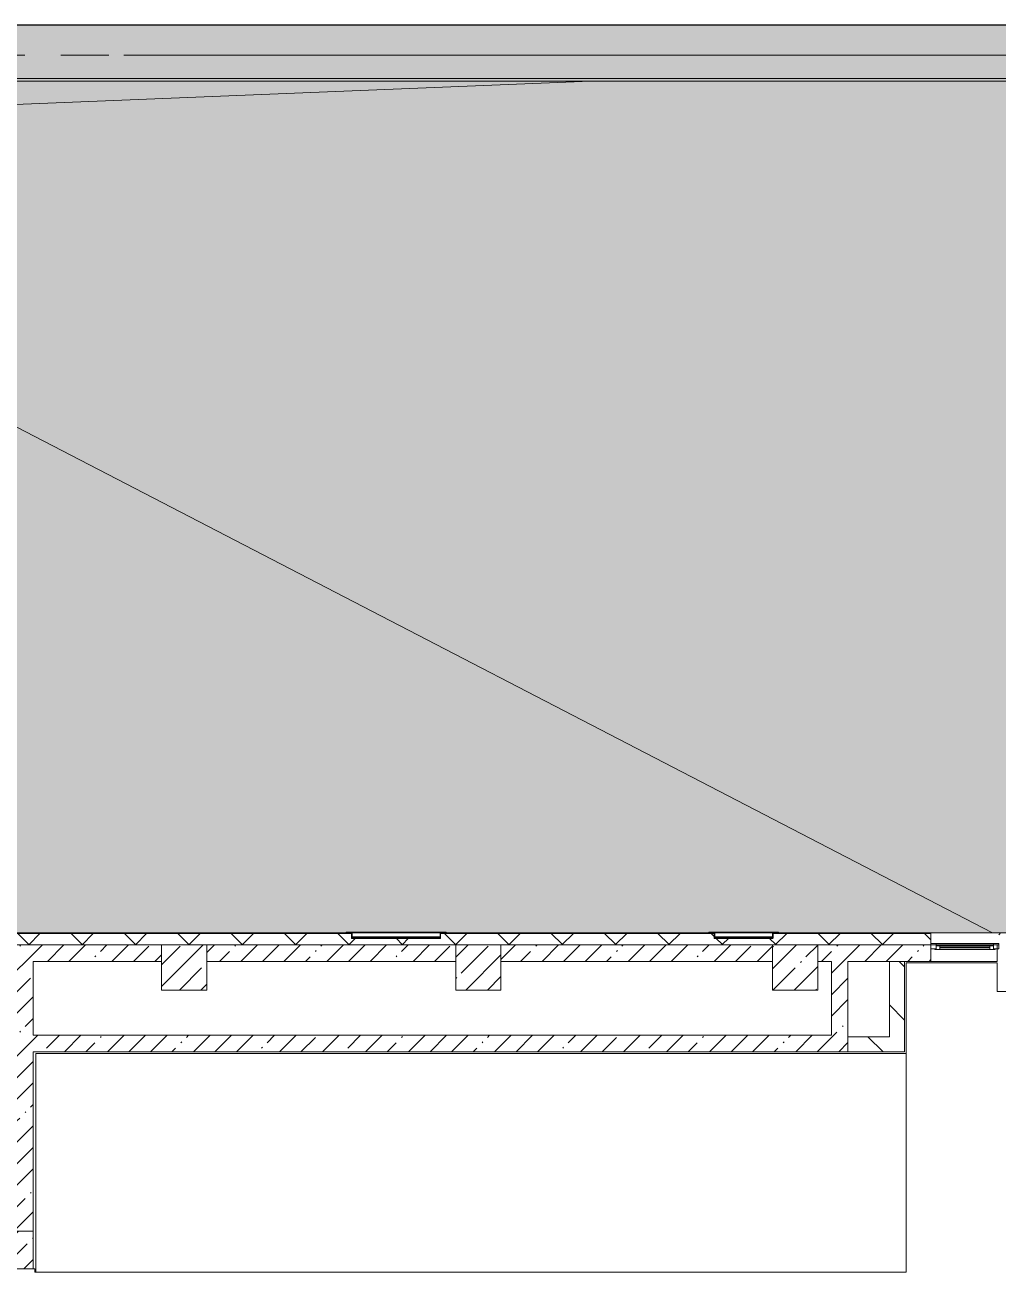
# Model space of a CAD drawing. Header units: millimetres. Extents: x 957 to 228198, y -8553 to 29000.
# Drawn here: x 121288 to 134188, y 10859 to 27400 of the extents above; entities that cross this region are included whole.
import ezdxf

# ---------------------------------------------------------------- set-up
doc = ezdxf.new("R2010")
doc.units = ezdxf.units.MM
doc.linetypes.add('Осевая', pattern=[3175, 635, -476.25, 1587.5, -476.25])
for name, color, linetype, lineweight in [('A-DETL-2', 7, 'Continuous', 5), ('A-GENM-2', 7, 'Continuous', 5), ('A-GLAZ-2', 7, 'Continuous', 5), ('A-WALL', 7, 'Continuous', 9), ('A-WALL-2', 7, 'Continuous', 5), ('I-WALL-3', 7, 'Continuous', 5), ('S-COLS-1', 7, 'Continuous', 5), ('Оси', 7, 'Continuous', 9), ('Оси-2', 7, 'Осевая', 9)]:
    doc.layers.add(name, color=color, linetype=linetype, lineweight=lineweight)
doc.layers.add('A-DETL-GENF-3', color=7, linetype='Continuous', lineweight=9, true_color=0xc0c0c0, transparency=0.4)
for name, color, linetype, lineweight, true_color in [('A-FLOR-1', 7, 'Continuous', 5, 0xb7b7b7), ('A-FLOR-2', 7, 'Continuous', 5, 0xaaaaaa), ('A-GENM-3', 7, 'Continuous', 5, 0x737373), ('A-WALL-3', 7, 'Continuous', 5, 0x737373)]:
    doc.layers.add(name, color=color, linetype=linetype, lineweight=lineweight, true_color=true_color)
pattern_1 = [(45, (101188.1, 0), (-285.123, 285.123), []), (45, (101473.2, 0), (-285.123, 285.123), [504.031, -100.806, 16.764, -84.042])]
pattern_2 = [(135, (101188.1, 0), (-353.5534, -353.5534), [])]

# ---------------------------------------------------------------- blocks, each defined once
blk = doc.blocks.new('BSC_Колонна _Прямоугольная - 600х600-V267-3_2_2_птичка')
at = {"layer": 'S-COLS-1'}
h = blk.add_hatch(dxfattribs=at)
h.set_pattern_fill('FP_80', color=256, style=0, pattern_type=2)
h.set_pattern_definition([(45, (-26110, -14900), (-285.123, 285.123), []), (45, (-25824.88, -14900), (-285.123, 285.123), [504.031, -100.806, 16.764, -84.042])])
h.paths.add_polyline_path([(300, -300), (300, 300), (-300, 300), (-300, -300)])
for p, q in [((300, 300), (-300, 300)), ((-300, 300), (-300, -300)), ((300, -300), (300, 300)), ((-300, -300), (300, -300))]:
    blk.add_line(p, q, dxfattribs=at)
blk = doc.blocks.new('парапет1 - парапет-18629556-3_2_2_птичка')
at = {"layer": 'A-GENM-2'}
blk.add_line((-2411, 27400), (33928, 27400), dxfattribs=at)
at = {"layer": 'A-GENM-3'}
for p, q in [((33219, 26691), (-1702, 26691)), ((-1665, 26654), (33182, 26654))]:
    blk.add_line(p, q, dxfattribs=at)
blk = doc.blocks.new('BSC_Колонна _Прямоугольная - 500х500-V295-3_2_2_птичка')
at = {"layer": 'S-COLS-1'}
h = blk.add_hatch(dxfattribs=at)
h.set_pattern_fill('FP_104', color=256, style=0, pattern_type=2)
h.set_pattern_definition([(45, (-19960, -11150), (-285.123, 285.123), []), (45, (-19674.88, -11150), (-285.123, 285.123), [504.031, -100.806, 16.764, -84.042])])
h.paths.add_polyline_path([(250, -250), (250, 250), (-250, 250), (-250, -250)])
for p, q in [((250, 250), (-250, 250)), ((-250, 250), (-250, -250)), ((250, -250), (250, 250)), ((-250, -250), (250, -250))]:
    blk.add_line(p, q, dxfattribs=at)
blk = doc.blocks.new('BSC_Колонна _Прямоугольная - 600х600-V296-3_2_2_птичка')
at = {"layer": 'S-COLS-1'}
h = blk.add_hatch(dxfattribs=at)
h.set_pattern_fill('FP_105', color=256, style=0, pattern_type=2)
h.set_pattern_definition([(45, (-30310, -14900), (-285.123, 285.123), []), (45, (-30024.88, -14900), (-285.123, 285.123), [504.031, -100.806, 16.764, -84.042])])
h.paths.add_polyline_path([(300, -300), (300, 300), (-300, 300), (-300, -300), (142, -300)])
for p, q in [((300, 300), (-300, 300)), ((-300, 300), (-300, -300)), ((300, -300), (300, 300)), ((-300, -300), (300, -300))]:
    blk.add_line(p, q, dxfattribs=at)
blk = doc.blocks.new('BSC_Колонна _Прямоугольная - 600х600-V354-3_2_2_птичка')
at = {"layer": 'S-COLS-1'}
h = blk.add_hatch(dxfattribs=at)
h.set_pattern_fill('FP_114', color=256, style=0, pattern_type=2)
h.set_pattern_definition([(45, (-22210, -14900), (-285.123, 285.123), []), (45, (-21924.88, -14900), (-285.123, 285.123), [504.031, -100.806, 16.764, -84.042])])
h.paths.add_polyline_path([(300, -300), (300, 300), (-300, 300), (-300, -300)])
for p, q in [((300, 300), (-300, 300)), ((-300, 300), (-300, -300)), ((300, -300), (300, 300)), ((-300, -300), (300, -300))]:
    blk.add_line(p, q, dxfattribs=at)
blk = doc.blocks.new('120_Окно_СКБ_1Ст - 120_Окно_СКБ_1Ст_900х2500_h_-20705657-3_2_2_птичка')
at = {"layer": 'A-GLAZ-2'}
for p, q in [((-450, -127), (-450, -57)), ((-450, -57), (-380, -57)), ((450, -57), (-450, -57)), ((-380, -127), (-450, -127)), ((-450, -127), (-400, -127)), ((-380, -127), (-400, -127)), ((-400, -127), (-400, -137)), ((-400, -137), (400, -137)), ((400, -137), (-400, -137)), ((-380, -57), (-380, -127)), ((380, -87), (-380, -87)), ((-380, -87), (-380, -127)), ((-330, -137), (-330, -87)), ((-330, -107), (330, -107)), ((330, -117), (-330, -117)), ((330, -137), (330, -87)), ((380, -127), (380, -57)), ((380, -57), (450, -57)), ((380, -127), (380, -87)), ((450, -127), (380, -127)), ((400, -127), (380, -127)), ((400, -127), (450, -127)), ((400, -137), (400, -127)), ((450, -57), (450, -127))]:
    blk.add_line(p, q, dxfattribs=at)
blk = doc.blocks.new('Уголок вложенный - Уголок вложенный-23831105-3_2_2_птичка')
at = {"layer": 'A-GENM-2'}
for p, q in [((29237, 15288), (29237, 15349)), ((29244, 15285), (29240, 15285)), ((29244, 15358), (29244, 15285))]:
    blk.add_line(p, q, dxfattribs=at)
at = {"layer": 'A-GENM-2', "flags": 128}
for points in [[(29237, 15349), (29237, 15351), (29236, 15353), (29235, 15355), (29234, 15356), (29232, 15357), (29230, 15358), (29228, 15358)], [(29240, 15285), (29239, 15285), (29239, 15285), (29238, 15286), (29238, 15286), (29237, 15287), (29237, 15287), (29237, 15288)]]:
    blk.add_lwpolyline(points, dxfattribs=at)
at = {"layer": 'A-GENM-3'}
for p, q in [((29164, 15365), (29244, 15365)), ((29164, 15361), (29164, 15365)), ((29228, 15358), (29167, 15358)), ((29244, 15365), (29244, 15358))]:
    blk.add_line(p, q, dxfattribs=at)
at = {"layer": 'A-GENM-3', "flags": 128}
blk.add_lwpolyline([(29167, 15358), (29166, 15358), (29166, 15358), (29165, 15359), (29165, 15359), (29164, 15360), (29164, 15360), (29164, 15361)], dxfattribs=at)
blk = doc.blocks.new('Уголок вложенный - Уголок вложенный-V371-3_2_2_птичка')
at = {"layer": 'A-GENM-2'}
for p, q in [((30010, 15285), (30010, 15358)), ((30014, 15285), (30010, 15285)), ((30017, 15349), (30017, 15288))]:
    blk.add_line(p, q, dxfattribs=at)
at = {"layer": 'A-GENM-2', "flags": 128}
for points in [[(30017, 15288), (30017, 15287), (30017, 15287), (30016, 15286), (30016, 15286), (30015, 15285), (30015, 15285), (30014, 15285)], [(30026, 15358), (30024, 15358), (30022, 15357), (30020, 15356), (30019, 15355), (30018, 15353), (30017, 15351), (30017, 15349)]]:
    blk.add_lwpolyline(points, dxfattribs=at)
at = {"layer": 'A-GENM-3'}
for p, q in [((30010, 15365), (30090, 15365)), ((30010, 15358), (30010, 15365)), ((30087, 15358), (30026, 15358)), ((30090, 15365), (30090, 15361))]:
    blk.add_line(p, q, dxfattribs=at)
at = {"layer": 'A-GENM-3', "flags": 128}
blk.add_lwpolyline([(30090, 15361), (30090, 15360), (30090, 15360), (30089, 15359), (30089, 15359), (30088, 15358), (30088, 15358), (30087, 15358)], dxfattribs=at)
blk = doc.blocks.new('Уголок вложенный - Уголок вложенный-V372-3_2_2_птичка')
at = {"layer": 'A-GENM-2'}
blk.add_line((30010, 15285), (29244, 15285), dxfattribs=at)
at = {"layer": 'A-GENM-2', "flags": 128}
for points in [[(29237, 15349), (29237, 15351), (29236, 15353), (29235, 15355), (29234, 15356), (29232, 15357), (29230, 15358), (29228, 15358)], [(30026, 15358), (30024, 15358), (30022, 15357), (30020, 15356), (30019, 15355), (30018, 15353), (30017, 15351), (30017, 15349)]]:
    blk.add_lwpolyline(points, dxfattribs=at)
at = {"layer": 'A-GENM-3'}
blk.add_line((29244, 15365), (30010, 15365), dxfattribs=at)
blk = doc.blocks.new('Полоса с поворотом - Полоса с поворотом-23831239-3_2_2_птичка')
at = {"layer": 'A-GENM-2'}
for p, q in [((25603, 15306), (24437, 15306)), ((24437, 15298), (25603, 15298))]:
    blk.add_line(p, q, dxfattribs=at)
at = {"layer": 'A-GENM-3'}
blk.add_line((24437, 15363), (25603, 15363), dxfattribs=at)
blk = doc.blocks.new('Уголок вложенный - Уголок вложенный-V373-3_2_2_птичка')
at = {"layer": 'A-GENM-2'}
for p, q in [((24430, 15288), (24430, 15349)), ((24437, 15285), (24433, 15285)), ((24437, 15358), (24437, 15285))]:
    blk.add_line(p, q, dxfattribs=at)
at = {"layer": 'A-GENM-2', "flags": 128}
for points in [[(24430, 15349), (24430, 15351), (24429, 15353), (24428, 15355), (24427, 15356), (24425, 15357), (24423, 15358), (24421, 15358)], [(24433, 15285), (24433, 15285), (24432, 15285), (24431, 15286), (24431, 15286), (24431, 15287), (24430, 15287), (24430, 15288)]]:
    blk.add_lwpolyline(points, dxfattribs=at)
at = {"layer": 'A-GENM-3'}
for p, q in [((24357, 15365), (24437, 15365)), ((24357, 15361), (24357, 15365)), ((24421, 15358), (24360, 15358)), ((24437, 15365), (24437, 15358))]:
    blk.add_line(p, q, dxfattribs=at)
at = {"layer": 'A-GENM-3', "flags": 128}
blk.add_lwpolyline([(24360, 15358), (24360, 15358), (24359, 15358), (24358, 15359), (24358, 15359), (24358, 15360), (24357, 15360), (24357, 15361)], dxfattribs=at)
blk = doc.blocks.new('Уголок вложенный - Уголок вложенный-23831240-3_2_2_птичка')
at = {"layer": 'A-GENM-2'}
blk.add_line((25603, 15285), (24437, 15285), dxfattribs=at)
at = {"layer": 'A-GENM-2', "flags": 128}
for points in [[(24430, 15349), (24430, 15351), (24429, 15353), (24428, 15355), (24427, 15356), (24425, 15357), (24423, 15358), (24421, 15358)], [(25619, 15358), (25617, 15358), (25615, 15357), (25614, 15356), (25612, 15355), (25611, 15353), (25610, 15351), (25610, 15349)]]:
    blk.add_lwpolyline(points, dxfattribs=at)
at = {"layer": 'A-GENM-3'}
blk.add_line((24437, 15365), (25603, 15365), dxfattribs=at)
blk = doc.blocks.new('Полоса с поворотом - Полоса с поворотом-23831104-3_2_2_птичка')
at = {"layer": 'A-GENM-2'}
for p, q in [((19783, 15306), (19017, 15306)), ((19017, 15298), (19783, 15298))]:
    blk.add_line(p, q, dxfattribs=at)
at = {"layer": 'A-GENM-3'}
blk.add_line((19017, 15363), (19783, 15363), dxfattribs=at)

msp = doc.modelspace()

# ---------------------------------------------------------------- hatches: boundary and pattern name
at = {"layer": 'A-DETL-GENF-3'}
msp.add_hatch(color=256, dxfattribs=at).paths.add_polyline_path([(98779, 14774.9), (100920.1, 14774.9), (100920.1, 15358), (139498.2, 15358), (139498.2, 23888.3), (135116.2, 23888.3), (135114.2, 27398.1), (98779, 27398.1), (98779, 15270.2)])
at = {"layer": 'A-WALL-2'}
h = msp.add_hatch(dxfattribs=at)
h.set_pattern_fill('FP_85', color=256, style=0, pattern_type=2)
h.set_pattern_definition([(45, (101188.1, 0), (-353.5534, 353.5534), []), (135, (101188.1, 0), (-353.5534, -353.5534), [])])
h.paths.add_polyline_path([(139498.2, 15200), (139498.2, 15350), (138998.1, 15350), (138998.1, 15200), (139458.1, 15200)])
h.paths.add_polyline_path([(101578.1, 15200), (107948.1, 15200), (107948.1, 15350), (101228.1, 15350), (101228.1, 15293), (101078.1, 15288.7), (101078.1, 15200), (101228.1, 15200)])
h.paths.add_polyline_path([(123698.1, 15200), (133298.1, 15203), (133298.1, 15350), (131205.1, 15349), (131205.1, 15288), (131198.1, 15285), (130425.1, 15288), (130425.1, 15350), (126798.3, 15349), (126798.3, 15288), (126791.3, 15285), (125618.3, 15288), (125618.3, 15350), (120978.1, 15349), (120978.1, 15288), (120971.1, 15285), (120198.1, 15288), (120198.1, 15350), (115971.1, 15349), (115971.1, 15288), (115964.1, 15285), (115791.1, 15288), (115790.9, 15350), (114048.1, 15350), (114048.1, 15200), (123098.1, 15200)])
h.paths.add_polyline_path([(136598.1, 15200), (136598.1, 15350), (135848.1, 15350), (135848.1, 15200)])
h.paths.add_polyline_path([(108848.1, 15200), (109448.1, 15200), (109448.1, 15350), (108848.1, 15350), (108848.1, 15268)])
h.paths.add_polyline_path([(110348.1, 15200), (110948.1, 15200), (110948.1, 15350), (110348.1, 15350), (110348.1, 15264)])
h.paths.add_polyline_path([(134948.1, 15200), (134948.1, 15350), (134798.1, 15350), (134798.1, 15200), (134818.1, 15200)])
h.paths.add_polyline_path([(134428.1, 15200), (134423.1, 15350), (134198.1, 15350), (134198.1, 15200), (134421.1, 15200)])
at = {"layer": 'I-WALL-3'}
h = msp.add_hatch(dxfattribs=at)
h.set_pattern_fill('FP_81', color=256, style=0, pattern_type=2)
h.set_pattern_definition(pattern_1)
h.paths.add_polyline_path([(124497.6, 14980), (126998.1, 14980), (126998.1, 15200), (123698.1, 15200), (123698.1, 14980)])
h.paths.add_polyline_path([(115998.1, 14980), (119298.3, 14980), (119298.3, 15200), (115498.1, 15200), (115498.1, 14980)])
h.paths.add_polyline_path([(133298.1, 14980), (133298.1, 15200), (131798.1, 15200), (131798.1, 14980), (132969.3, 14980)])
h.paths.add_polyline_path([(131198.1, 14980), (131198.1, 15200), (127598.1, 15200), (127598.1, 14980), (131023.1, 14980)])
h.paths.add_polyline_path([(119898.3, 14980), (123098.1, 14980), (123098.1, 15200), (119898.3, 15200)])
h = msp.add_hatch(dxfattribs=at)
h.set_pattern_fill('FP_81', color=256, style=0, pattern_type=2)
h.set_pattern_definition(pattern_1)
h.paths.add_polyline_path([(121398.1, 11400), (121398.1, 14980), (121178.1, 14980), (121178.1, 11400)])
h = msp.add_hatch(dxfattribs=at)
h.set_pattern_fill('FP_81', color=256, style=0, pattern_type=2)
h.set_pattern_definition(pattern_1)
h.paths.add_polyline_path([(131978.1, 14000), (132198.1, 14000), (132198.1, 14980), (131978.1, 14980), (131978.1, 14691.7)])
h = msp.add_hatch(dxfattribs=at)
h.set_pattern_fill('FP_84', color=256, style=0, pattern_type=2)
h.set_pattern_definition(pattern_2)
h.paths.add_polyline_path([(132949.3, 13980), (132949.3, 14980), (132749.3, 14980), (132749.3, 13980)])
h = msp.add_hatch(dxfattribs=at)
h.set_pattern_fill('FP_81', color=256, style=0, pattern_type=2)
h.set_pattern_definition(pattern_1)
h.paths.add_polyline_path([(128226.5, 13780), (132198.1, 13780), (132198.1, 14000), (121398.1, 14000), (121398.1, 13780), (126362, 13780)])
h = msp.add_hatch(dxfattribs=at)
h.set_pattern_fill('FP_84', color=256, style=0, pattern_type=2)
h.set_pattern_definition(pattern_2)
h.paths.add_polyline_path([(132749.3, 13780), (132949.3, 13780), (132949.3, 13980), (132198.1, 13980), (132198.1, 13780)])

# ---------------------------------------------------------------- linework, layer by layer
at = {"layer": 'A-DETL-2'}
for p, q in [((135116.2, 27398.1), (98779, 27398.1)), ((100920.1, 15358), (139498.2, 15358))]:
    msp.add_line(p, q, dxfattribs=at)
at = {"layer": 'A-FLOR-1'}
for p, q in [((128784.5, 26653.6), (115748.1, 26130)), ((134116.3, 15358), (115748.1, 24880))]:
    msp.add_line(p, q, dxfattribs=at)
at = {"layer": 'A-FLOR-2'}
for p, q in [((134178.1, 14960), (132969.3, 14960)), ((132969.3, 14960), (132969.3, 10859)), ((134178.1, 14580), (134178.1, 14960)), ((134818.1, 14580), (134178.1, 14580)), ((132970.3, 13759), (121430.3, 13759)), ((121430.3, 13759), (121430.3, 10859)), ((132970.3, 10859), (132970.3, 13759)), ((121419.1, 10900), (121398.1, 10900)), ((121419.1, 10859), (121419.1, 10900)), ((121419.1, 10859), (132970.3, 10859))]:
    msp.add_line(p, q, dxfattribs=at)
at = {"layer": 'A-WALL'}
for p, q in [((125620.1, 15353), (120976.3, 15353)), ((125618.8, 15350), (120977.7, 15350)), ((130426.8, 15353), (126796.6, 15353)), ((130425.5, 15350), (126797.9, 15350)), ((133298.1, 15353), (131203.3, 15353)), ((133298.1, 15350), (131204.7, 15350)), ((123098.1, 15200), (119898.3, 15200)), ((126998.1, 15200), (123698.1, 15200)), ((131198.1, 15200), (127598.1, 15200)), ((133298.1, 15200), (131798.1, 15200)), ((132949.3, 14980), (132749.3, 14980))]:
    msp.add_line(p, q, dxfattribs=at)
at = {"layer": 'A-WALL-2'}
for p, q in [((133298.1, 15200), (133298.1, 15358)), ((115498.1, 15200), (123098.1, 15200)), ((123698.1, 15200), (126998.1, 15200)), ((127598.1, 15200), (131198.1, 15200)), ((131798.1, 15200), (134198.1, 15200))]:
    msp.add_line(p, q, dxfattribs=at)
at = {"layer": 'A-WALL-3'}
for p, q in [((125548.3, 15358), (121048.1, 15358)), ((125622.3, 15358), (125609.3, 15358)), ((126807.3, 15358), (126794.4, 15358)), ((130355.1, 15358), (126868.3, 15358)), ((130429, 15358), (130416.1, 15358)), ((131214.1, 15358), (131201.2, 15358)), ((134421.1, 15358), (131275.1, 15358))]:
    msp.add_line(p, q, dxfattribs=at)
at = {"layer": 'I-WALL-3'}
for p, q in [((133298.1, 14980), (133298.1, 15200)), ((134178.1, 14980), (134178.1, 15200)), ((121398.1, 14000), (121398.1, 14980)), ((121398.1, 14980), (123098.1, 14980)), ((123698.1, 14980), (126998.1, 14980)), ((127598.1, 14980), (131198.1, 14980)), ((131798.1, 14980), (131978.1, 14980)), ((131978.1, 14980), (131978.1, 14000)), ((132198.1, 14980), (132749.3, 14980)), ((132198.1, 13780), (132198.1, 14980)), ((132749.3, 14980), (132749.3, 13980)), ((132949.3, 13780), (132949.3, 14980)), ((134178.1, 14980), (132949.3, 14980)), ((131978.1, 14000), (121398.1, 14000)), ((132749.3, 13980), (132198.1, 13980)), ((121398.1, 11400), (121398.1, 13780)), ((121398.1, 13780), (132949.3, 13780))]:
    msp.add_line(p, q, dxfattribs=at)
at = {"layer": 'Оси'}
msp.add_line((122598.1, 27000), (135098.1, 27000), dxfattribs=at)
at = {"layer": 'Оси-2'}
msp.add_line((109063.8, 27000), (122598.1, 27000), dxfattribs=at)

# ---------------------------------------------------------------- block references
at = {"layer": 'A-GENM-2'}
for name, p in [('парапет1 - парапет-18629556-3_2_2_птичка', (101188.1, 0)), ('Уголок вложенный - Уголок вложенный-V373-3_2_2_птичка', (101188.1, 0)), ('Уголок вложенный - Уголок вложенный-23831240-3_2_2_птичка', (101188.1, 0)), ('Уголок вложенный - Уголок вложенный-V371-3_2_2_птичка', (96781.3, 0)), ('Уголок вложенный - Уголок вложенный-23831105-3_2_2_птичка', (101188.1, 0)), ('Уголок вложенный - Уголок вложенный-V372-3_2_2_птичка', (101188.1, 0)), ('Уголок вложенный - Уголок вложенный-V371-3_2_2_птичка', (101188.1, 0))]:
    msp.add_blockref(name, p, dxfattribs=at)
at = {"layer": 'A-GENM-3'}
for name, p in [('Полоса с поворотом - Полоса с поворотом-23831239-3_2_2_птичка', (101188.1, 0)), ('Полоса с поворотом - Полоса с поворотом-23831104-3_2_2_птичка', (111415.1, 0))]:
    msp.add_blockref(name, p, dxfattribs=at)
at = {"layer": 'A-GLAZ-2'}
msp.add_blockref('120_Окно_СКБ_1Ст - 120_Окно_СКБ_1Ст_900х2500_h_-20705657-3_2_2_птичка', (133748.1, 15275), dxfattribs=at)
at = {"layer": 'S-COLS-1'}
for name, p in [('BSC_Колонна _Прямоугольная - 600х600-V354-3_2_2_птичка', (123398.1, 14900)), ('BSC_Колонна _Прямоугольная - 600х600-V267-3_2_2_птичка', (127298.1, 14900)), ('BSC_Колонна _Прямоугольная - 600х600-V296-3_2_2_птичка', (131498.1, 14900)), ('BSC_Колонна _Прямоугольная - 500х500-V295-3_2_2_птичка', (121148.1, 11150))]:
    msp.add_blockref(name, p, dxfattribs=at)

doc.saveas('drawing.dxf')
